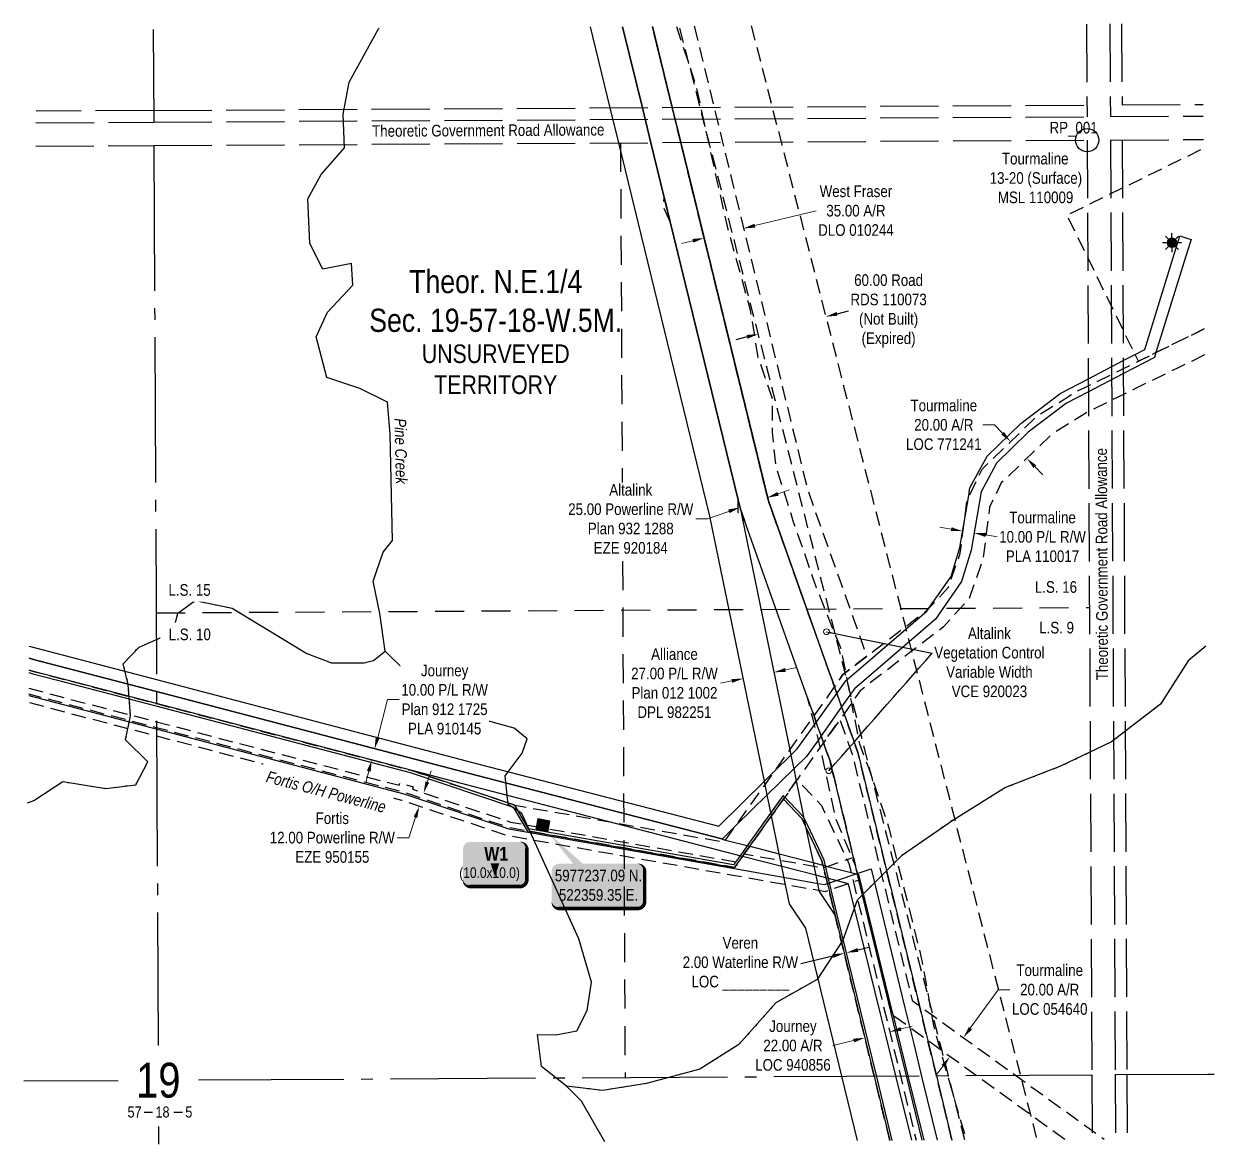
# Model space of a CAD drawing. Extents: x 521641 to 523220, y 5976969 to 5978635.
# Drawn here: x 521909 to 522933, y 5976969 to 5977933 of the extents above; entities that cross this region are included whole.
import ezdxf
from ezdxf.enums import TextEntityAlignment as Align

# ---------------------------------------------------------------- set-up
doc = ezdxf.new("R2010")
doc.units = 0
doc.header["$LTSCALE"] = 5
doc.header["$PDSIZE"] = 0.5
for name, pattern in [('EZE', [3.75, 2.5, -1.25]), ('foc-ACCESSROAD', [3.75, 2.5, -1.25]), ('foc-FLOWLINE', [3.75, 2.5, -1.25]), ('foc-LSD', [8, 5, -3]), ('foc-QUARTERLINE', [33, 25, -3, 2, -3]), ('foc-UNSURVEYED', [12.5, 10, -2.5]), ('foc-WHEELTRACKS', [2, 0.4, -1.6])]:
    doc.linetypes.add(name, pattern=pattern)
doc.layers.get('Defpoints').update_dxf_attribs({"color": 9})
for name, color, linetype in [('10', 1, 'Continuous'), ('35', 37, 'Continuous'), ('9', 3, 'Continuous'), ('AS-POWER', 104, 'foc-POWER'), ('C-SYMBOL', 7, 'Continuous'), ('DETAIL-T', 7, 'Continuous'), ('F-AR', 190, 'foc-ACCESSROAD'), ('F-EZE', 190, 'foc-FLOWLINE'), ('F-RW', 190, 'Continuous'), ('F-VCE', 190, 'foc-FLOWLINE'), ('F-WS', 190, 'foc-ACCESSROAD'), ('F-WS-S', 8, 'Continuous'), ('L-QSEC', 8, 'foc-QUARTERLINE'), ('L-ROAD-T', 7, 'Continuous'), ('L-SECLBL', 7, 'Continuous'), ('L-SECTION-LSD', 7, 'foc-LSD'), ('L-TITLEDB', 4, 'Continuous'), ('L-TITLEDB-T', 4, 'Continuous'), ('L-UNS-T', 3, 'Continuous'), ('L-USEC', 7, 'foc-UNSURVEYED'), ('P-TEMP-BLOCKS', 250, 'Continuous'), ('P-TEMP-BLUE', 152, 'Continuous'), ('P-TEMP-BLUE-T', 152, 'Continuous'), ('P-TEMP-H', 41, 'Continuous'), ('P-TEMP_WORKSPACE', 46, 'Continuous'), ('T-CREEK', 160, 'Continuous'), ('T-WATER-P3', 160, 'foc-WHEELTRACKS'), ('T-WATER-T', 170, 'Continuous')]:
    doc.layers.add(name, color=color, linetype=linetype)
for name, color, linetype, lineweight in [('F-AR-T', 190, 'Continuous', 9), ('F-EZE-T', 190, 'Continuous', 9), ('F-RW-T', 190, 'Continuous', 9), ('F-VCE-T', 190, 'Continuous', 9), ('F-WS-T', 190, 'Continuous', 9)]:
    doc.layers.add(name, color=color, linetype=linetype, lineweight=lineweight)
doc.styles.add('100L', font='ARIALN.TTF', dxfattribs={"height": 11})
doc.styles.add('175L', font='ARIALN.TTF', dxfattribs={"height": 20})
doc.styles.add('80', font='ARIALN.TTF', dxfattribs={"height": 10})
doc.styles.add('80CG', font='ARIALN.TTF', dxfattribs={"height": 10})
doc.styles.add('80L', font='ARIALN.TTF', dxfattribs={"height": 10})
doc.styles.add('BOLD', font='ARIALNB.TTF')
doc.styles.add('foc-LtypeFont', font='ARIALN.TTF', dxfattribs={"height": 7.35})
doc.styles.add('SIMPLEX', font='ARIALN.TTF')
doc.linetypes.add('foc-POWER', pattern='A,6,-1,["P",foc-LtypeFont,S=0.2,R=0,X=-0.625,Y=-0.75],-1.24,4', length=12.24)
doc.linetypes.add('foc-TOPO-flowdirection-NOLINE', pattern='A,0,[">",foc-LtypeFont,S=0.3,R=0,X=0,Y=-0.945],-20,[">",foc-LtypeFont,S=0.3,R=0,X=0,Y=-0.945],0', length=20)
doc.dimstyles.new('Compass 5 000', dxfattribs={"dimscale": 5, "dimtxt": 9, "dimasz": 2, "dimexe": 0.2, "dimexo": 0.0625, "dimgap": 0.5, "dimtad": 0, "dimtih": 1, "dimtoh": 1, "dimzin": 0, "dimdsep": 46, "dimtxsty": '80CG', "dimcen": 0.1, "dimse1": 1, "dimse2": 1, "dimclrd": 256, "dimclrt": 256, "dimaunit": 1, "dimadec": 4, "dimazin": 0, "dimtfac": 0.06, "dimtofl": 0, "dimtmove": 0, "dimatfit": 1, "dimfxl": 0.2, "dimtolj": 1, "dimtzin": 0, "dimlwd": -1, "dimarcsym": 0})

# ---------------------------------------------------------------- blocks, each defined once
blk = doc.blocks.new('L-SECLBL')
at = {"layer": '9', "color": 7}
for p, q in [((-5.1, -27.8), (-12.3, -27.8)), ((20.7, -27.8), (13.5, -27.8))]:
    blk.add_line(p, q, dxfattribs=at)
at = {"layer": '10', "color": 2, "style": 'SIMPLEX'}
blk.add_attdef('SEC', text='', height=30, dxfattribs=at).set_placement((0, 0), align=Align.MIDDLE)
at = {"layer": '10', "color": 5, "style": '80L'}
blk.add_attdef('TWP', text='', height=9.5, dxfattribs=at).set_placement((-14.4, -27.4), align=Align.MIDDLE_RIGHT)
blk.add_attdef('RGE', text='', height=9.5, dxfattribs=at).set_placement((3.6, -27.4), align=Align.MIDDLE_CENTER)
blk.add_attdef('MER', text='', height=9.5, dxfattribs=at).set_placement((23.2, -27.4), align=Align.MIDDLE_LEFT)
blk = doc.blocks.new('*D629')
at = {"layer": 'Defpoints', "color": 0, "transparency": 16777216}
for p in [(522519.9, 5977789.9), (522485.9, 5977781.6), (522528, 5977756.6)]:
    blk.add_point(p, dxfattribs=at)
at = {"layer": 'F-AR-T', "transparency": 16777216}
for p, q in [((522537.7, 5977759), (522590.3, 5977771.8)), ((522484.3, 5977745.9), (522474.6, 5977743.5))]:
    blk.add_line(p, q, dxfattribs=at)
for points in [[(522537.3, 5977760.6), (522538.1, 5977757.3), (522528, 5977756.6)], [(522483.9, 5977747.5), (522484.7, 5977744.3), (522494, 5977748.3)]]:
    blk.add_solid(points, dxfattribs=at)
at = {"layer": 'F-AR-T', "transparency": 16777216, "insert": (522624.6, 5977771.8), "char_height": 10, "attachment_point": 5, "style": '80CG'}
blk.add_mtext('\\A1;West Fraser\\P35.00 A/R\\PDLO 010244', dxfattribs=at)
blk = doc.blocks.new('*D632')
at = {"layer": 'Defpoints', "color": 0, "transparency": 16777216}
for p in [(522613.1, 5977138.9), (522634.5, 5977144.1), (522632.3, 5977060.1)]:
    blk.add_point(p, dxfattribs=at)
at = {"layer": 'F-AR-T', "transparency": 16777216}
for p, q in [((522663.4, 5977067.7), (522673.1, 5977070)), ((522622.6, 5977057.7), (522604.7, 5977053.4))]:
    blk.add_line(p, q, dxfattribs=at)
for points in [[(522663, 5977069.3), (522663.8, 5977066), (522653.7, 5977065.3)], [(522622.2, 5977059.3), (522623, 5977056.1), (522632.3, 5977060.1)]]:
    blk.add_solid(points, dxfattribs=at)
at = {"layer": 'F-AR-T', "transparency": 16777216, "insert": (522570.4, 5977053.4), "char_height": 10, "attachment_point": 5, "style": '80CG'}
blk.add_mtext('\\A1;Journey\\P22.00 A/R\\PLOC 940856', dxfattribs=at)
blk = doc.blocks.new('*D634')
at = {"layer": 'Defpoints', "color": 0, "transparency": 16777216}
for p in [(522717.2, 5977060.2), (522721.4, 5977057.1), (522709.7, 5977040.9)]:
    blk.add_point(p, dxfattribs=at)
at = {"layer": 'F-AR-T', "transparency": 16777216}
for p, q in [((522723, 5977068.3), (522747, 5977101.5)), ((522747, 5977101.5), (522757, 5977101.5)), ((522699.6, 5977035.9), (522693.7, 5977027.8))]:
    blk.add_line(p, q, dxfattribs=at)
for points in [[(522721.7, 5977069.3), (522724.4, 5977067.3), (522717.2, 5977060.2)], [(522698.2, 5977036.8), (522700.9, 5977034.9), (522705.4, 5977044)]]:
    blk.add_solid(points, dxfattribs=at)
at = {"layer": 'F-AR-T', "transparency": 16777216, "insert": (522791.3, 5977101.5), "char_height": 10, "attachment_point": 5, "style": '80CG'}
blk.add_mtext('\\A1;Tourmaline\\P20.00 A/R\\PLOC 054640', dxfattribs=at)
blk = doc.blocks.new('*D635')
at = {"layer": 'Defpoints', "color": 0, "transparency": 16777216}
for p in [(522764.3, 5977579.5), (522757.7, 5977573.1), (522778.2, 5977565.2)]:
    blk.add_point(p, dxfattribs=at)
at = {"layer": 'F-AR-T', "transparency": 16777216}
for p, q in [((522743.8, 5977587.5), (522733.8, 5977587.5)), ((522750.7, 5977580.3), (522743.8, 5977587.5)), ((522778.5, 5977551.6), (522785.5, 5977544.4))]:
    blk.add_line(p, q, dxfattribs=at)
for points in [[(522751.9, 5977581.5), (522749.5, 5977579.2), (522757.7, 5977573.1)], [(522779.7, 5977552.7), (522777.3, 5977550.4), (522771.6, 5977558.8)]]:
    blk.add_solid(points, dxfattribs=at)
at = {"layer": 'F-AR-T', "transparency": 16777216, "insert": (522700.2, 5977587.5), "char_height": 10, "attachment_point": 5, "style": '80CG'}
blk.add_mtext('\\A1;Tourmaline\\P20.00 A/R\\PLOC 771241', dxfattribs=at)
blk = doc.blocks.new('*D638')
at = {"layer": 'Defpoints', "color": 0, "transparency": 16777216}
for p in [(522248.9, 5977259.3), (522278.6, 5977262.1), (522274.8, 5977250.7)]:
    blk.add_point(p, dxfattribs=at)
at = {"layer": 'F-EZE-T', "transparency": 16777216}
for p, q in [((522255.9, 5977280.2), (522259.1, 5977289.7)), ((522245.7, 5977249.9), (522239.9, 5977232.3)), ((522239.9, 5977232.3), (522229.9, 5977232.3))]:
    blk.add_line(p, q, dxfattribs=at)
for points in [[(522254.3, 5977280.7), (522257.5, 5977279.7), (522252.7, 5977270.7)], [(522244.2, 5977250.4), (522247.3, 5977249.3), (522248.9, 5977259.3)]]:
    blk.add_solid(points, dxfattribs=at)
at = {"layer": 'F-EZE-T', "transparency": 16777216, "insert": (522174.2, 5977232.3), "char_height": 10, "attachment_point": 5, "style": '80CG'}
blk.add_mtext('\\A1;Fortis\\P12.00 Powerline R/W\\PEZE 950155', dxfattribs=at)
blk = doc.blocks.new('*D640')
at = {"layer": 'Defpoints', "color": 0, "transparency": 16777216}
for p in [(522524.8, 5977516.5), (522557.5, 5977499.1), (522533.9, 5977490.7)]:
    blk.add_point(p, dxfattribs=at)
at = {"layer": 'F-EZE-T', "transparency": 16777216}
for p, q in [((522557.7, 5977528.2), (522567.1, 5977531.5)), ((522497, 5977506.6), (522487, 5977506.6)), ((522515.3, 5977513.1), (522497, 5977506.6))]:
    blk.add_line(p, q, dxfattribs=at)
for points in [[(522557.2, 5977529.8), (522558.3, 5977526.6), (522548.3, 5977524.9)], [(522514.8, 5977514.7), (522515.9, 5977511.6), (522524.8, 5977516.5)]]:
    blk.add_solid(points, dxfattribs=at)
at = {"layer": 'F-EZE-T', "transparency": 16777216, "insert": (522430.9, 5977506.6), "char_height": 10, "attachment_point": 5, "style": '80CG', "bg_fill": 3, "box_fill_scale": 1.1, "bg_fill_color": 256, "bg_fill_true_color": 13158600, "bg_fill_transparency": 0}
blk.add_mtext('\\A1;Altalink\\P25.00 Powerline R/W\\PPlan 932 1288\\PEZE 920184', dxfattribs=at)
blk = doc.blocks.new('*D642')
at = {"layer": 'Defpoints', "color": 0, "transparency": 16777216}
for p in [(522527.7, 5977369.2), (522557, 5977360.6), (522530.6, 5977355.2)]:
    blk.add_point(p, dxfattribs=at)
at = {"layer": 'F-RW-T', "transparency": 16777216}
for p, q in [((522563.9, 5977376.6), (522573.7, 5977378.6)), ((522517.9, 5977367.2), (522508.1, 5977365.2))]:
    blk.add_line(p, q, dxfattribs=at)
for points in [[(522563.6, 5977378.3), (522564.2, 5977375), (522554.1, 5977374.6)], [(522517.5, 5977368.8), (522518.2, 5977365.6), (522527.7, 5977369.2)]]:
    blk.add_solid(points, dxfattribs=at)
at = {"layer": 'F-RW-T', "transparency": 16777216, "insert": (522468.5, 5977365.2), "char_height": 10, "attachment_point": 5, "style": '80CG'}
blk.add_mtext('\\A1;Alliance\\P27.00 P/L R/W\\PPlan 012 1002\\PDPL 982251', dxfattribs=at)
blk = doc.blocks.new('*D647')
at = {"layer": 'Defpoints', "color": 0, "transparency": 16777216}
for p in [(522718.7, 5977509.6), (522728.6, 5977508), (522726.3, 5977494.4)]:
    blk.add_point(p, dxfattribs=at)
at = {"layer": 'F-RW-T', "transparency": 16777216}
for p, q in [((522706.6, 5977497.7), (522696.7, 5977499.4)), ((522736.2, 5977492.8), (522746, 5977491.1))]:
    blk.add_line(p, q, dxfattribs=at)
for points in [[(522706.9, 5977499.4), (522706.3, 5977496.1), (522716.4, 5977496.1)], [(522736.5, 5977494.4), (522735.9, 5977491.1), (522726.3, 5977494.4)]]:
    blk.add_solid(points, dxfattribs=at)
at = {"layer": 'F-RW-T', "transparency": 16777216, "insert": (522785.1, 5977491.1), "char_height": 10, "attachment_point": 5, "style": '80CG'}
blk.add_mtext('\\A1;Tourmaline\\P10.00 P/L R/W\\PPLA 110017', dxfattribs=at)
blk = doc.blocks.new('*D650')
at = {"layer": 'Defpoints', "color": 0, "transparency": 16777216}
for p in [(522598.4, 5977682), (522598.7, 5977680.6), (522540.3, 5977667.1)]:
    blk.add_point(p, dxfattribs=at)
at = {"layer": 'L-TITLEDB-T', "transparency": 16777216}
for p, q in [((522608.4, 5977683.1), (522618.1, 5977685.6)), ((522530.9, 5977663.2), (522521.2, 5977660.8))]:
    blk.add_line(p, q, dxfattribs=at)
for points in [[(522608, 5977684.7), (522608.8, 5977681.5), (522598.7, 5977680.6)], [(522530.5, 5977664.9), (522531.3, 5977661.6), (522540.6, 5977665.7)]]:
    blk.add_solid(points, dxfattribs=at)
at = {"layer": 'L-TITLEDB-T', "transparency": 16777216, "insert": (522652.7, 5977685.6), "char_height": 10, "attachment_point": 5, "style": '80CG'}
blk.add_mtext('\\A1;60.00 Road\\PRDS 110073\\P(Not Built)\\P(Expired)', dxfattribs=at)
blk = doc.blocks.new('GAS')
h = blk.add_hatch(color=255)
h.dxf.hatch_style = 1
edge = h.paths.add_edge_path()
edge.add_arc((0, 0), 0.9, 0, 360)
for p, q in [((-0.81, 0), (-1.62, 0)), ((-0.57, 0.57), (-1.14, 1.14)), ((0, 0.81), (0, 1.62)), ((0.57, 0.57), (1.14, 1.14)), ((1.62, 0), (0.81, 0)), ((-0.57, -0.57), (-1.14, -1.14)), ((0, -0.81), (0, -1.62)), ((1.14, -1.14), (0.57, -0.57))]:
    blk.add_line(p, q)
blk.add_circle((0, 0), 0.8)
blk = doc.blocks.new('*D651')
at = {"layer": 'Defpoints', "color": 0, "transparency": 16777216}
for p in [(522209.5, 5977309.1), (522210.6, 5977308.8), (522207, 5977299.4)]:
    blk.add_point(p, dxfattribs=at)
at = {"layer": 'F-RW-T', "transparency": 16777216}
for p, q in [((522213.2, 5977318.5), (522221.7, 5977351.1)), ((522221.7, 5977351.1), (522231.7, 5977351.1)), ((522205.6, 5977289.4), (522203, 5977279.8))]:
    blk.add_line(p, q, dxfattribs=at)
for points in [[(522211.5, 5977318.9), (522214.8, 5977318), (522210.6, 5977308.8)], [(522203.9, 5977289.9), (522207.2, 5977289), (522208.1, 5977299.1)]]:
    blk.add_solid(points, dxfattribs=at)
at = {"layer": 'F-RW-T', "transparency": 16777216, "insert": (522270.8, 5977351.1), "char_height": 10, "attachment_point": 5, "style": '80CG', "bg_fill": 3, "box_fill_scale": 1.1, "bg_fill_color": 256, "bg_fill_true_color": 13158600, "bg_fill_transparency": 0}
blk.add_mtext('\\A1;Journey\\P10.00 P/L R/W\\PPlan 912 1725\\PPLA 910145', dxfattribs=at)
blk = doc.blocks.new('*U656')
at = {"true_color": 0xff8aff}
h = blk.add_hatch(color=211, dxfattribs=at)
edge = h.paths.add_edge_path()
edge.add_line((-21.5, -20), (21.5, -20))
edge.add_arc((21.5, -14), 6, 270, 360)
edge.add_line((27.5, -14), (27.5, 12.5))
edge.add_arc((21.5, 12.5), 6, 0, 90)
edge.add_line((21.5, 18.5), (-21.5, 18.5))
edge.add_arc((-21.5, 12.5), 6, 90, 180)
edge.add_line((-27.5, 12.5), (-27.5, -14))
edge.add_arc((-21.5, -14), 6, 180, 270)
at = {"color": 250, "flags": 128}
blk.add_lwpolyline([(-21.5, -20, 3, 3, 0), (21.5, -20, 3, 3, 0.414214), (27.5, -14, 3, 3, 0), (27.5, 12.5, 3, 0, 0.414214), (21.5, 18.5, 0, 0, 0), (-21.5, 18.5, 0, 0, 0.414214), (-27.5, 12.5, 0, 0, 0), (-27.5, -14, 0, 3, 0.414214)], format="xyseb", close=True, dxfattribs=at)
at = {"flags": 128}
blk.add_lwpolyline([(0, -11.5, 0, 7.5, 0), (0, 0, 0, 0, 0)], format="xyseb", dxfattribs=at)
at = {"color": 250}
for tag, p, height, style in [('TEMP_AREA_W1_001', (-9.2, 2.2), 12, 'BOLD'), ('ENTER_TEXT_001', (-30.7, -12.5), 9, '80')]:
    blk.add_attdef(tag, p, '', height=height, dxfattribs=dict(at, style=style))
blk = doc.blocks.new('*U666')
h = blk.add_hatch(color=254)
edge = h.paths.add_edge_path()
edge.add_line((-34, -20), (34, -20))
edge.add_arc((34, -14), 6, 270, 360)
edge.add_line((40, -14), (40, 12.5))
edge.add_arc((34, 12.5), 6, 0, 90)
edge.add_line((34, 18.5), (-34, 18.5))
edge.add_arc((-34, 12.5), 6, 90, 180)
edge.add_line((-40, 12.5), (-40, -14))
edge.add_arc((-34, -14), 6, 180, 270)
at = {"color": 1, "flags": 128}
blk.add_lwpolyline([(-43.6, 45.8, 0, 10, 0), (0, 0, 5, 5, 0)], format="xyseb", dxfattribs=at)
blk.add_lwpolyline([(-34, -20, 3, 3, 0), (34, -20, 3, 3, 0.414214), (40, -14, 3, 3, 0), (40, 12.5, 3, 0, 0.414214), (34, 18.5, 0, 0, 0), (-34, 18.5, 0, 0, 0.414214), (-40, 12.5, 0, 0, 0), (-40, -14, 0, 3, 0.414214)], format="xyseb", close=True, dxfattribs=at)
at = {"color": 1, "style": '80'}
blk.add_attdef('ENTER_TEXT_001', (-36, -5), '', height=10, dxfattribs=at)
blk = doc.blocks.new('*D665')
at = {"layer": 'Defpoints', "color": 0, "transparency": 16777216}
for p in [(522614.6, 5977132.8), (522616.9, 5977123), (522618.9, 5977123.5)]:
    blk.add_point(p, dxfattribs=at)
at = {"layer": 'P-TEMP-BLUE-T', "transparency": 16777216}
for p, q in [((522626.2, 5977135.7), (522635.9, 5977138)), ((522604.8, 5977130.4), (522577.1, 5977123.7))]:
    blk.add_line(p, q, dxfattribs=at)
for points in [[(522625.8, 5977137.3), (522626.6, 5977134), (522616.5, 5977133.3)], [(522604.4, 5977132.1), (522605.2, 5977128.8), (522614.6, 5977132.8)]]:
    blk.add_solid(points, dxfattribs=at)
at = {"layer": 'P-TEMP-BLUE-T', "transparency": 16777216, "insert": (522525.2, 5977123.7), "char_height": 10, "attachment_point": 5, "style": '80CG'}
blk.add_mtext('\\A1;Veren\\P2.00 Waterline R/W\\PLOC _________', dxfattribs=at)

msp = doc.modelspace()

# ---------------------------------------------------------------- hatches: boundary and pattern name
at = {"layer": 'P-TEMP-H'}
h = msp.add_hatch(color=256, dxfattribs=at)
h.dxf.hatch_style = 1
h.paths.add_polyline_path([(522359.347, 5977237.09), (522349.505, 5977238.825), (522351.24, 5977248.667), (522361.082, 5977246.932)])

# ---------------------------------------------------------------- linework, layer by layer
at = {"layer": '35', "color": 3}
msp.add_circle((522823.506, 5977832.544), 10, dxfattribs=at)
at = {"layer": 'AS-POWER', "flags": 128}
msp.add_lwpolyline([(521913.012, 5977354.656), (522024.618, 5977325.409), (522235.799, 5977270.067), (522325.905, 5977239.875), (522520.09, 5977205.641), (522565.188, 5977197.691), (522593.761, 5977192.654), (522597.588, 5977191.979), (522637.678, 5977205.624), (522666.743, 5977085.872), (522667.033, 5977084.675), (522671.758, 5977065.21), (522674.297, 5977054.754), (522681.633, 5977024.537), (522694.381, 5976972.039)], dxfattribs=at)
at = {"layer": 'F-AR', "flags": 128}
for points in [[(522485.503, 5977930.541), (522502.538, 5977860.833), (522509.898, 5977830.718), (522582.877, 5977532.108), (522633.949, 5977388.417), (522615.664, 5977374.399), (522615.314, 5977374.156), (522613.457, 5977372.734), (522606.144, 5977362.111), (522604.661, 5977366.283), (522600.523, 5977377.925), (522549.293, 5977522.063), (522473.91, 5977830.51), (522466.55, 5977860.625), (522449.51, 5977930.334)], [(522804.209, 5976972.615), (522774.683, 5976993.945), (522727.981, 5977027.685), (522698.662, 5977048.869), (522696.986, 5977050.08), (522686.437, 5977057.702), (522656.509, 5977079.323), (522655.247, 5977080.234), (522654.606, 5977082.87), (522627.192, 5977195.746), (522625.936, 5977200.915), (522624.125, 5977208.379), (522622.452, 5977215.266), (522602.293, 5977298.342), (522596.715, 5977314), (522610.827, 5977333.81), (522621.472, 5977304.124), (522672.92, 5977092.141), (522679.173, 5977087.622), (522689.662, 5977080.044), (522690.903, 5977079.147), (522761.858, 5977027.883), (522766.925, 5977024.223), (522827.7, 5976980.318), (522838.115, 5976972.793)], [(522653.734, 5976971.826), (522640.293, 5977027.172), (522606.638, 5977165.299), (522601.478, 5977186.969), (522598.89, 5977197.625), (522596.604, 5977206.446), (522596.217, 5977208.628), (522595.3, 5977212.403), (522581.31, 5977242.045), (522578.243, 5977248.542), (522577.747, 5977249.068), (522562.198, 5977265.542), (522573.293, 5977281.117), (522574.02, 5977282.138), (522594.962, 5977259.95), (522616.942, 5977213.384), (522618.482, 5977210.119), (522620.367, 5977202.36), (522622.375, 5977194.092), (522662.888, 5977027.304), (522676.335, 5976971.945)]]:
    msp.add_lwpolyline(points, dxfattribs=at)
at = {"layer": 'F-EZE', "flags": 128}
msp.add_lwpolyline([(521913.09, 5977360.845), (522023.039, 5977332.032), (522231.708, 5977277.347), (522232.317, 5977279.39), (522243.819, 5977275.96), (522243.211, 5977273.918), (522327.388, 5977245.712), (522523.451, 5977211.148), (522527.06, 5977216.215), (522528.593, 5977218.367), (522559.781, 5977212.868), (522588.335, 5977207.835), (522596.472, 5977206.401), (522600.068, 5977207.627), (522621.412, 5977214.908), (522622.451, 5977215.265), (522624.123, 5977208.378), (522625.934, 5977200.914), (522627.189, 5977195.744), (522618.226, 5977192.669), (522598.063, 5977185.807), (522592.72, 5977186.748), (522564.147, 5977191.785), (522519.049, 5977199.735), (522324.424, 5977234.047), (522234.084, 5977264.317), (522023.098, 5977319.609), (521912.933, 5977348.478)], dxfattribs=at)
at = {"layer": 'F-RW', "flags": 128}
for points in [[(522625.874, 5976971.68), (522612.415, 5977027.009), (522581.525, 5977154.29), (522567.519, 5977175.51), (522564.147, 5977191.785), (522560.901, 5977207.449), (522559.782, 5977212.868), (522558.651, 5977218.342), (522551.921, 5977251.116), (522548.243, 5977269.033), (522546.426, 5977277.88), (522545.818, 5977280.843), (522498.95, 5977509.101), (522420.6, 5977830.202), (522413.235, 5977860.318), (522396.186, 5977930.027)], [(522423.83, 5977930.186), (522440.866, 5977860.477), (522448.227, 5977830.362), (522459.747, 5977783.222), (522464.845, 5977762.364), (522523.333, 5977523.044), (522525.324, 5977514.896), (522526.818, 5977507.615), (522567.799, 5977307.885), (522568.725, 5977303.375), (522571.16, 5977291.504), (522573.292, 5977281.116), (522581.309, 5977242.045), (522587.713, 5977210.837), (522588.335, 5977207.835), (522589.977, 5977199.916), (522592.72, 5977186.748), (522592.874, 5977186.011), (522606.602, 5977165.232), (522640.209, 5977027.171), (522653.661, 5976971.826)], [(522681.543, 5976971.972), (522668.1, 5977027.334), (522659.327, 5977063.437), (522655.247, 5977080.234), (522654.606, 5977082.87), (522627.192, 5977195.746), (522625.936, 5977200.915), (522624.125, 5977208.379), (522622.452, 5977215.266), (522602.293, 5977298.342), (522596.715, 5977314), (522594.628, 5977319.88), (522590.485, 5977331.554), (522588.548, 5977337.013), (522587.129, 5977341.006), (522583.013, 5977352.57), (522528.772, 5977505.195), (522525.324, 5977514.896), (522523.333, 5977523.044), (522464.846, 5977762.364), (522459.748, 5977783.222), (522448.227, 5977830.361), (522440.866, 5977860.477), (522423.831, 5977930.186)], [(522449.511, 5977930.334), (522466.552, 5977860.625), (522473.912, 5977830.509), (522549.293, 5977522.063), (522600.523, 5977377.925), (522604.661, 5977366.283), (522606.144, 5977362.111), (522608.199, 5977356.331), (522612.31, 5977344.764), (522614.413, 5977338.845), (522626.267, 5977305.494), (522626.547, 5977304.457), (522678.883, 5977088.818), (522679.173, 5977087.622), (522683.898, 5977068.157), (522686.437, 5977057.702), (522693.773, 5977027.485), (522707.22, 5976972.107)], [(521913.548, 5977396.969), (522022.867, 5977368.321), (522301.342, 5977295.344), (522506.645, 5977242.312), (522545.819, 5977280.844), (522554.9, 5977289.777), (522568.725, 5977303.375), (522574.167, 5977308.729), (522588.975, 5977329.44), (522590.485, 5977331.554), (522593.286, 5977335.47), (522608.199, 5977356.331), (522615.978, 5977367.213), (522616.904, 5977368.011), (522667.64, 5977411.687), (522685.57, 5977427.122), (522687.436, 5977429.816), (522706.378, 5977457.157), (522714.066, 5977481.979), (522717.686, 5977503.505), (522721.3, 5977524.999), (522722.692, 5977533.278), (522737.438, 5977560.657), (522766.318, 5977588.848), (522800.331, 5977614.563), (522824.517, 5977627.173), (522854.598, 5977642.856), (522864.825, 5977648.187), (522873.023, 5977652.461), (522903.258, 5977750.128), (522909.332, 5977748.249), (522912.824, 5977747.168), (522909.782, 5977737.342), (522882.641, 5977649.682), (522881.354, 5977645.513), (522854.653, 5977631.592), (522824.572, 5977615.91), (522805.702, 5977606.072), (522772.86, 5977581.242), (522745.527, 5977554.562), (522732.292, 5977529.987), (522723.829, 5977479.657), (522715.486, 5977452.722), (522693.072, 5977420.368), (522670.414, 5977400.862), (522623.433, 5977360.418), (522620.053, 5977355.661), (522619.46, 5977354.827), (522612.31, 5977344.764), (522594.628, 5977319.88), (522592.292, 5977316.593), (522582.055, 5977302.187), (522571.161, 5977291.505), (522548.243, 5977269.033), (522521.32, 5977242.635), (522509.524, 5977231.071), (522509.149, 5977231.167), (522298.82, 5977285.664), (522022.916, 5977357.968), (521937.058, 5977380.464), (521917.174, 5977385.675), (521913.417, 5977386.659)], [(521913.417, 5977386.659), (521917.174, 5977385.675), (521937.058, 5977380.464), (522022.916, 5977357.968), (522298.82, 5977285.664), (522509.149, 5977231.167), (522509.524, 5977231.071), (522512.527, 5977230.293), (522533.262, 5977224.921), (522558.651, 5977218.342), (522587.713, 5977210.837), (522600.068, 5977207.627), (522625.936, 5977200.915), (522626.669, 5977200.736), (522655.579, 5977083.109), (522656.509, 5977079.323), (522660.352, 5977063.688), (522669.285, 5977027.341), (522682.893, 5976971.979)], [(522672.615, 5976971.925), (522659.009, 5977027.281), (522650.632, 5977061.301), (522645.851, 5977080.715), (522618.228, 5977192.655), (522589.977, 5977199.916), (522560.901, 5977207.449), (522527.06, 5977216.214), (522411.155, 5977246.24), (522296.299, 5977275.994), (522241.824, 5977290.269), (522022.965, 5977347.624), (521937.099, 5977370.12), (521917.217, 5977375.33), (521913.287, 5977376.36)]]:
    msp.add_lwpolyline(points, dxfattribs=at)
at = {"layer": 'F-VCE', "flags": 128}
for points in [[(522707.22, 5976972.107), (522693.773, 5977027.485), (522686.437, 5977057.702), (522683.898, 5977068.157), (522679.173, 5977087.622), (522678.883, 5977088.818), (522626.547, 5977304.457), (522626.267, 5977305.494), (522614.413, 5977338.845), (522612.31, 5977344.764), (522608.199, 5977356.331), (522606.144, 5977362.111), (522604.661, 5977366.283), (522600.523, 5977377.925), (522549.293, 5977522.063), (522473.912, 5977830.509), (522466.552, 5977860.625), (522449.511, 5977930.334)], [(522470.176, 5977930.453), (522481.876, 5977894.925), (522487.044, 5977879.231), (522491.095, 5977860.767), (522493.885, 5977848.063), (522497.708, 5977830.647), (522505.524, 5977795.049), (522514.356, 5977756.006), (522533.356, 5977687.62), (522540.339, 5977645.627), (522552.62, 5977609.902), (522552.463, 5977581.234), (522555.534, 5977552.335), (522570.743, 5977504.132), (522590.372, 5977447.68), (522607.241, 5977405.663), (522611.851, 5977394.179), (522615.67, 5977374.378), (522616.904, 5977368.011), (522619.46, 5977354.827), (522620.766, 5977348.072), (522627.536, 5977313.062), (522635.676, 5977291.79), (522638.761, 5977282.646), (522652.897, 5977240.746), (522681.045, 5977127.851), (522687.263, 5977093.354), (522687.878, 5977089.945), (522689.662, 5977080.044), (522691.355, 5977070.653), (522694.04, 5977060.845), (522696.986, 5977050.08), (522701.59, 5977033.26), (522703.268, 5977027.54), (522710.024, 5977004.525), (522719.522, 5976972.171)]]:
    msp.add_lwpolyline(points, dxfattribs=at)
for points in [[(522464.846, 5977762.364), (522458.727, 5977775.692), (522459.748, 5977783.222), (522464.846, 5977762.364)], [(522525.324, 5977514.896), (522528.772, 5977505.195), (522526.818, 5977507.616), (522523.174, 5977512.129), (522523.333, 5977523.044), (522525.324, 5977514.896)], [(522622.452, 5977215.266), (522624.125, 5977208.379), (522621.412, 5977214.908), (522607.25, 5977249.12), (522593.961, 5977310.132), (522592.292, 5977316.593), (522588.975, 5977329.44), (522587.425, 5977335.438), (522586.292, 5977339.827), (522583.013, 5977352.57), (522587.129, 5977341.006), (522588.548, 5977337.013), (522590.485, 5977331.554), (522594.628, 5977319.88), (522596.715, 5977314), (522602.293, 5977298.342), (522622.452, 5977215.266)]]:
    msp.add_lwpolyline(points, close=True, dxfattribs=at)
at = {"layer": 'F-WS', "flags": 128}
msp.add_lwpolyline([(522924.248, 5977670.05), (522893.541, 5977655.076), (522882.641, 5977649.682), (522867.683, 5977642.282), (522864.825, 5977648.187), (522862.184, 5977653.37), (522854.469, 5977669.146), (522824.004, 5977731.435), (522806.11, 5977768.021), (522823.781, 5977776.665), (522853.867, 5977791.381), (522923.484, 5977825.435)], dxfattribs=at)
at = {"layer": 'L-QSEC'}
for p, q in [((522020.212, 5977927.861), (522020.59, 5977848.02)), ((522020.686, 5977827.912), (522024.36, 5977053.601)), ((521908.805, 5977022.935), (521989.853, 5977023.405)), ((522059.093, 5977023.819), (522827.464, 5977028.268)), ((522024.692, 5976983.643), (522024.763, 5976968.528))]:
    msp.add_line(p, q, dxfattribs=at)
at = {"layer": 'L-QSEC', "flags": 128}
msp.add_lwpolyline([(522847.572, 5977028.385), (522927.403, 5977028.848), (522932.772, 5977028.879)], dxfattribs=at)
at = {"layer": 'L-SECTION-LSD', "flags": 128}
for points in [[(522422.096, 5977830.228), (522425.983, 5977025.944)], [(522022.594, 5977425.765), (522825.485, 5977430.406)]]:
    msp.add_lwpolyline(points, dxfattribs=at)
at = {"layer": 'L-TITLEDB', "linetype": 'EZE', "flags": 128}
for points in [[(522718.315, 5976972.165), (522710.024, 5977004.525), (522704.125, 5977027.545), (522698.662, 5977048.869), (522690.903, 5977079.147), (522687.263, 5977093.354), (522638.761, 5977282.646), (522621.664, 5977349.376), (522620.053, 5977355.661), (522616.904, 5977368.011), (522615.314, 5977374.156), (522607.241, 5977405.663), (522498.344, 5977830.65), (522493.885, 5977848.063), (522490.629, 5977860.764), (522481.876, 5977894.925), (522472.768, 5977930.468)], [(522534.612, 5977930.824), (522552.474, 5977861.123), (522560.189, 5977831.01), (522667.101, 5977413.791), (522667.64, 5977411.687), (522670.414, 5977400.862), (522672.498, 5977392.729), (522765.981, 5977027.907), (522766.925, 5977024.223), (522774.683, 5976993.945), (522780.181, 5976972.489)]]:
    msp.add_lwpolyline(points, dxfattribs=at)
at = {"layer": 'L-USEC'}
for p, q in [((522823.014, 5977932.485), (522823.407, 5977852.652)), ((522843.122, 5977932.601), (522843.515, 5977852.768)), ((522853.176, 5977932.659), (522853.52, 5977862.88)), ((522020.513, 5977858.073), (522823.332, 5977862.706)), ((522823.332, 5977862.706), (522823.358, 5977862.706)), ((522853.52, 5977862.88), (522923.297, 5977863.283)), ((522020.543, 5977858.069), (521919.388, 5977857.488)), ((522020.571, 5977848.019), (522823.39, 5977852.652)), ((522823.39, 5977852.652), (522823.407, 5977852.652)), ((522843.515, 5977852.768), (522923.347, 5977853.229)), ((521919.261, 5977847.433), (522020.571, 5977848.016)), ((522020.686, 5977827.912), (522823.506, 5977832.544)), ((522823.506, 5977832.544), (522827.464, 5977028.268)), ((522843.614, 5977832.66), (522923.446, 5977833.121)), ((522843.614, 5977832.66), (522843.614, 5977832.643)), ((522843.614, 5977832.643), (522847.572, 5977028.367)), ((522853.668, 5977832.718), (522853.668, 5977832.692)), ((522853.668, 5977832.692), (522857.626, 5977028.417)), ((521919.006, 5977827.327), (522020.686, 5977827.912)), ((522827.464, 5977028.268), (522827.737, 5976972.739)), ((522847.572, 5977028.367), (522847.845, 5976972.844)), ((522857.626, 5977028.417), (522857.899, 5976972.897))]:
    msp.add_line(p, q, dxfattribs=at)
at = {"layer": 'P-TEMP_WORKSPACE', "flags": 128}
msp.add_lwpolyline([(522359.347, 5977237.09), (522349.505, 5977238.825), (522351.24, 5977248.667), (522361.082, 5977246.932)], close=True, dxfattribs=at)
at = {"layer": 'T-CREEK', "flags": 128}
msp.add_lwpolyline([(522408.626, 5976970.541), (522388.398, 5977005.691), (522375.515, 5977018.462), (522354.057, 5977035.479), (522350.673, 5977062.873), (522366.581, 5977062.734), (522384.522, 5977066.085), (522393.486, 5977083.513), (522397.062, 5977107.89), (522386.285, 5977145.189), (522337.296, 5977253.093), (522325.367, 5977260.738), (522322.784, 5977285.595), (522337.56, 5977305.087), (522341.82, 5977317.474), (522330.692, 5977326.412), (522276.381, 5977341.556), (522251.852, 5977352.937), (522238.23, 5977374.426), (522219.72, 5977392.671), (522215.184, 5977425.292), (522209.244, 5977452.935), (522218.062, 5977477.863), (522225.816, 5977488.067), (522223.89, 5977579.407), (522221.703, 5977606.971), (522197.915, 5977618.813), (522169.522, 5977628.311), (522160.286, 5977663.393), (522169.93, 5977684.436), (522191.836, 5977707.67), (522190.572, 5977726.401), (522166.058, 5977721.571), (522154.826, 5977743.558), (522153.18, 5977781.941), (522164.622, 5977803.018), (522184.582, 5977826.064), (522183.572, 5977854.853), (522188.734, 5977882.561), (522213.952, 5977928.366), (522214.46, 5977928.98)], dxfattribs=at)
at = {"layer": 'T-CREEK', "linetype": 'foc-TOPO-flowdirection-NOLINE', "flags": 128}
msp.add_lwpolyline([(522408.626, 5976970.541), (522388.398, 5977005.691), (522375.515, 5977018.462), (522354.057, 5977035.479), (522350.673, 5977062.873), (522366.581, 5977062.734), (522384.522, 5977066.085), (522393.486, 5977083.513), (522397.062, 5977107.89), (522386.285, 5977145.189), (522337.296, 5977253.093), (522325.367, 5977260.738), (522322.784, 5977285.595), (522337.56, 5977305.087), (522341.82, 5977317.474), (522330.692, 5977326.412), (522276.381, 5977341.556), (522251.852, 5977352.937), (522238.23, 5977374.426), (522219.72, 5977392.671), (522215.184, 5977425.292), (522209.244, 5977452.935), (522218.062, 5977477.863), (522225.816, 5977488.067), (522223.89, 5977579.407), (522221.703, 5977606.971), (522197.915, 5977618.813), (522169.522, 5977628.311), (522160.286, 5977663.393), (522169.93, 5977684.436), (522191.836, 5977707.67), (522190.572, 5977726.401), (522166.058, 5977721.571), (522154.826, 5977743.558), (522153.18, 5977781.941), (522164.622, 5977803.018), (522184.582, 5977826.064), (522183.572, 5977854.853), (522188.734, 5977882.561), (522213.952, 5977928.366), (522214.46, 5977928.98)], dxfattribs=at)
at = {"layer": 'T-WATER-P3', "flags": 128}
for points in [[(521911.839, 5977262.229), (521917.322, 5977264.347), (521942.363, 5977280.59), (521979.239, 5977274.705), (522005.134, 5977277.909), (522015.553, 5977297.62), (521996.283, 5977316.449), (522000.682, 5977337.091), (521998.655, 5977364.207), (521994.409, 5977381.981), (522007.932, 5977396.348), (522037.394, 5977409.076), (522041.276, 5977425.508), (522056.222, 5977436.298), (522088.009, 5977429.717), (522152.386, 5977390.76), (522173.397, 5977382.766), (522201.159, 5977382.707), (522209.72, 5977384.876), (522219.72, 5977392.671)], [(522925.591, 5977397.212), (522910.387, 5977384.51), (522886.507, 5977347.137), (522844.376, 5977314.657), (522800.671, 5977293.701), (522753.314, 5977275.373), (522708.685, 5977247.795), (522663.679, 5977216.611), (522625.705, 5977178.659), (522613.324, 5977144.059), (522591.177, 5977110.166), (522555.702, 5977090.271), (522523.992, 5977054.393), (522490.196, 5977033.031), (522444.371, 5977020.734), (522406.526, 5977014.746), (522375.515, 5977018.462)]]:
    msp.add_lwpolyline(points, dxfattribs=at)
at = {"layer": 'T-WATER-P3', "linetype": 'foc-TOPO-flowdirection-NOLINE', "flags": 128}
for points in [[(521911.839, 5977262.229), (521917.322, 5977264.347), (521942.363, 5977280.59), (521979.239, 5977274.705), (522005.134, 5977277.909), (522015.553, 5977297.62), (521996.283, 5977316.449), (522000.682, 5977337.091), (521998.655, 5977364.207), (521994.409, 5977381.981), (522007.932, 5977396.348), (522037.394, 5977409.076), (522041.276, 5977425.508), (522056.222, 5977436.298), (522088.009, 5977429.717), (522152.386, 5977390.76), (522173.397, 5977382.766), (522201.159, 5977382.707), (522209.72, 5977384.876), (522219.72, 5977392.671)], [(522925.591, 5977397.212), (522910.387, 5977384.51), (522886.507, 5977347.137), (522844.376, 5977314.657), (522800.671, 5977293.701), (522753.314, 5977275.373), (522708.685, 5977247.795), (522663.679, 5977216.611), (522625.705, 5977178.659), (522613.324, 5977144.059), (522591.177, 5977110.166), (522555.702, 5977090.271), (522523.992, 5977054.393), (522490.196, 5977033.031), (522444.371, 5977020.734), (522406.526, 5977014.746), (522375.515, 5977018.462)]]:
    msp.add_lwpolyline(points, dxfattribs=at)

# ---------------------------------------------------------------- block references
at = {"layer": 'DETAIL-T', "color": 3}
ref = msp.add_blockref('*U666', (522402.905, 5977191.305), dxfattribs=dict(at, xscale=0.9994040000000001, yscale=0.9994040000000001, zscale=0.9994040000000001))
ref.add_attrib('ENTER_TEXT_001', '5977237.09 N.', (522365.608, 5977194.721), dxfattribs={"layer": '0', "color": 1, "height": 9.99404, "style": '80'})
ref.add_attrib('ENTER_TEXT_002', '522359.35 E.', (522369.106, 5977178.024), dxfattribs={"layer": '0', "color": 1, "height": 9.99404, "style": '80'})
at = {"layer": 'F-WS-S', "xscale": 4.997075000000034, "yscale": 4.997075000000034, "zscale": 4.997075000000034}
msp.add_blockref('GAS', (522896.476, 5977744.255), dxfattribs=at)
at = {"layer": 'L-SECLBL', "xscale": 0.9994220000000051, "yscale": 0.9994220000000051, "zscale": 0.9994220000000051}
msp.add_blockref('L-SECLBL', (522024.502, 5977023.619), dxfattribs=at).add_auto_attribs({'SEC': '19', 'TWP': '57', 'RGE': '18', 'MER': '5'})
at = {"layer": 'P-TEMP-BLOCKS', "color": 3, "xscale": 0.9994040000000001, "yscale": 0.9994040000000001, "zscale": 0.9994040000000001}
msp.add_blockref('*U656', (522314.076, 5977210.209), dxfattribs=at).add_auto_attribs({'TEMP_AREA_W1_001': 'W1', 'ENTER_TEXT_001': '(10.0x10.0)'})

# ---------------------------------------------------------------- texts
at = {"layer": '35', "color": 3, "style": '80'}
msp.add_attdef('RP_001', (522791.145, 5977838.298), 'RP', height=10, dxfattribs=at)
at = {"layer": 'C-SYMBOL', "color": 3, "insert": (522314.775, 5977720.855), "char_height": 19.9883, "width": 215.8581, "attachment_point": 2, "style": '175L'}
msp.add_mtext('Theor. N.E.1/4\\PSec. 19-57-18-W.5M.', dxfattribs=at)
at = {"layer": 'F-VCE-T', "insert": (522739.428, 5977383.133), "char_height": 9.99422, "width": 94.10424, "attachment_point": 5, "style": '80CG'}
msp.add_mtext('\\A1;Altalink\\PVegetation Control\\PVariable Width\\PVCE 920023', dxfattribs=at)
at = {"layer": 'F-WS-T', "insert": (522738.949, 5977821.634), "char_height": 9.99415, "attachment_point": 1, "style": '80L'}
msp.add_mtext_dynamic_manual_height_columns('\\pi11.25684;Tourmaline\\P\\pi0.68663;13-20 (Surface)\\P\\pi7.71867;MSL 110009', width=78.99495, gutter_width=50, heights=[0], dxfattribs=at)
at = {"layer": 'L-ROAD-T', "style": '80L'}
for rotation, p in [(0.330605, (522308.315, 5977840.956)), (90.281941, (522835.981, 5977467.683))]:
    msp.add_text('Theoretic Government Road Allowance', height=9.99415, rotation=rotation, dxfattribs=at).set_placement(p, align=Align.MIDDLE_CENTER)
at = {"layer": 'L-UNS-T', "color": 3, "insert": (522314.775, 5977635.298), "char_height": 15.99075, "attachment_point": 5, "style": '80L'}
msp.add_mtext_dynamic_manual_height_columns('UNSURVEYED TERRITORY', width=126.41375, gutter_width=47.5, heights=[0], dxfattribs=at)
at = {"layer": 'T-WATER-T', "insert": (522237.636, 5977593.681), "char_height": 9.99415, "attachment_point": 1, "rotation": 271.208076, "style": '80L'}
msp.add_mtext_dynamic_manual_height_columns('\\pi0.34285;{\\fArial Narrow|b0|i1|c0|p34;Pine Creek}', width=57.37149, gutter_width=50, heights=[0], dxfattribs=at)

# ---------------------------------------------------------------- dimensions: what is measured, and where the dimension line sits
at = {"layer": 'F-AR-T'}
for base, p1, p2, angle, text, picture, middle in [((522528.016, 5977756.586), (522485.876, 5977781.555), (522519.882, 5977789.866), 13.733599, 'West Fraser\\P35.00 A/R\\PDLO 010244', '*D629', (522624.575, 5977771.809)), ((522632.275, 5977060.078), (522634.515, 5977144.112), (522613.073, 5977138.887), 193.693514, 'Journey\\P22.00 A/R\\PLOC 940856', '*D632', (522570.375, 5977053.353)), ((522717.161, 5977060.176), (522709.705, 5977040.89), (522721.417, 5977057.101), 54.152636, 'Tourmaline\\P20.00 A/R\\PLOC 054640', '*D634', (522791.326, 5977101.526))]:
    dim = msp.add_linear_dim(base=base, p1=p1, p2=p2, angle=angle, text=text, dimstyle='Compass 5 000', dxfattribs=at)
    dim.commit()
    dim.dimension.update_dxf_attribs({"geometry": picture, "text_midpoint": middle, "dimtype": 161})
dim = msp.add_aligned_dim(p1=(522778.184, 5977565.164), p2=(522764.284, 5977579.543), distance=9.211, text='Tourmaline\\P20.00 A/R\\PLOC 771241', dimstyle='Compass 5 000', dxfattribs=at)
dim.commit()
dim.dimension.update_dxf_attribs({"geometry": '*D635', "text_midpoint": (522700.248, 5977587.521)})
at = {"layer": 'F-RW-T'}
for base, p1, p2, angle, text, picture, middle in [((522726.313, 5977494.43), (522718.713, 5977509.615), (522728.587, 5977507.955), 350.455529, 'Tourmaline\\P10.00 P/L R/W\\PPLA 110017', '*D647', (522785.122, 5977491.113)), ((522527.676, 5977369.2), (522556.978, 5977360.625), (522530.551, 5977355.199), 191.60311, 'Alliance\\P27.00 P/L R/W\\PPlan 012 1002\\PDPL 982251', '*D642', (522468.545, 5977365.177))]:
    dim = msp.add_linear_dim(base=base, p1=p1, p2=p2, angle=angle, text=text, dimstyle='Compass 5 000', dxfattribs=at)
    dim.commit()
    dim.dimension.update_dxf_attribs({"geometry": picture, "text_midpoint": middle, "dimtype": 161})
at = {"layer": 'L-TITLEDB-T'}
dim = msp.add_aligned_dim(p1=(522540.254, 5977667.088), p2=(522598.377, 5977681.981), distance=-1.413, text='60.00 Road\\PRDS 110073\\P(Not Built)\\P(Expired)', dimstyle='Compass 5 000', dxfattribs=at)
dim.commit()
dim.dimension.update_dxf_attribs({"geometry": '*D650', "text_midpoint": (522652.683, 5977685.578)})
at = {"layer": 'P-TEMP-BLUE-T', "color": 3}
dim = msp.add_linear_dim(base=(522614.553, 5977132.814), p1=(522618.874, 5977123.522), p2=(522616.932, 5977123.049), angle=193.693514, text='Veren\\P2.00 Waterline R/W\\PLOC _________', dimstyle='Compass 5 000', dxfattribs=at)
dim.commit()
dim.dimension.update_dxf_attribs({"geometry": '*D665', "text_midpoint": (522525.156, 5977123.69), "dimtype": 161})

# ---------------------------------------------------------------- leaders
at = {"layer": 'F-RW-T', "path_type": 1}
for points in [[(522599.296, 5977409.551), (522690.179, 5977391.091)], [(522601.309, 5977289.907), (522690.179, 5977391.091)]]:
    msp.add_leader(points, dimstyle='Compass 5 000', override={"dimasz": 1, "dimldrblk": 'DotBlank'}, dxfattribs=at)

# ---------------------------------------------------------------- next in the draw order: texts
at = {"layer": 'AS-POWER', "insert": (522118.713, 5977290.078), "char_height": 9.99415, "attachment_point": 1, "rotation": 345.315037, "style": '80L', "bg_fill": 2}
msp.add_mtext_dynamic_manual_height_columns('\\pi0.35693;{\\fArial Narrow|b0|i1|c0|p34;Fortis O/H Powerline}', width=105.48881, gutter_width=50, heights=[0], dxfattribs=at)

# ---------------------------------------------------------------- next in the draw order: linework, layer by layer
at = {"layer": 'F-AR', "flags": 128}
for points in [[(521913.287, 5977376.359), (521917.217, 5977375.329), (521937.099, 5977370.12), (522022.965, 5977347.624), (522241.824, 5977290.27), (522331.11, 5977260.352), (522411.155, 5977246.24), (522511.31, 5977228.584), (522512.527, 5977230.293), (522521.32, 5977242.635), (522546.427, 5977277.882), (522554.9, 5977289.776), (522567.8, 5977307.886), (522587.425, 5977335.438), (522588.547, 5977337.014), (522598.027, 5977350.321), (522606.144, 5977362.111), (522613.457, 5977372.734), (522615.314, 5977374.156), (522615.663, 5977374.404), (522633.949, 5977388.418), (522667.101, 5977413.791), (522685.917, 5977428.193), (522687.436, 5977429.816), (522704.202, 5977447.728), (522714.323, 5977477.022), (522717.686, 5977503.505), (522720.102, 5977522.536), (522721.3, 5977524.999), (522733.227, 5977549.522), (522780.02, 5977594.755), (522813.439, 5977615.777), (522824.546, 5977621.205), (522854.632, 5977635.907), (522867.652, 5977642.268), (522882.641, 5977649.682), (522893.541, 5977655.076), (522924.248, 5977670.05)], [(522924.358, 5977647.661), (522902.457, 5977636.929), (522866.369, 5977619.391), (522854.741, 5977613.706), (522824.656, 5977598.998), (522823.184, 5977598.279), (522792.426, 5977578.932), (522749.668, 5977537.598), (522739.528, 5977516.749), (522733.903, 5977472.448), (522721.957, 5977437.876), (522699.873, 5977413.681), (522672.498, 5977392.729), (522628.135, 5977358.776), (522621.664, 5977349.376), (522620.766, 5977348.072), (522614.413, 5977338.845), (522610.827, 5977333.81), (522596.716, 5977313.999), (522593.961, 5977310.132), (522574.02, 5977282.138), (522573.293, 5977281.117), (522562.198, 5977265.542), (522551.922, 5977251.116), (522533.262, 5977224.921), (522528.593, 5977218.367), (522527.06, 5977216.215), (522523.451, 5977211.148), (522520.275, 5977206.69), (522326.168, 5977240.909), (522236.104, 5977271.088), (522023.063, 5977326.917), (521913.025, 5977355.751)]]:
    msp.add_lwpolyline(points, dxfattribs=at)
at = {"layer": 'P-TEMP-BLUE', "flags": 128}
for points in [[(521913.261, 5977374.3), (521916.711, 5977373.396), (521936.592, 5977368.187), (522022.458, 5977345.691), (522241.253, 5977288.353), (522329.761, 5977258.696), (522341.701, 5977238.171), (522520.275, 5977206.69), (522523.451, 5977211.148), (522527.06, 5977216.215), (522528.593, 5977218.367), (522533.262, 5977224.921), (522551.922, 5977251.116), (522562.198, 5977265.542), (522577.747, 5977249.068), (522578.243, 5977248.542), (522581.31, 5977242.045), (522595.3, 5977212.403), (522601.478, 5977186.969), (522606.638, 5977165.299), (522640.293, 5977027.172), (522653.734, 5976971.826)], [(522655.788, 5976971.837), (522642.235, 5977027.645), (522608.581, 5977165.767), (522603.422, 5977187.436), (522597.195, 5977213.073), (522583.117, 5977242.898), (522579.915, 5977249.683), (522579.2, 5977250.44), (522561.982, 5977268.683), (522550.294, 5977252.276), (522531.634, 5977226.08), (522526.965, 5977219.527), (522525.432, 5977217.375), (522521.823, 5977212.308), (522519.379, 5977208.878), (522342.962, 5977239.978), (522331.11, 5977260.352), (522241.824, 5977290.27), (522022.965, 5977347.624), (521937.099, 5977370.12), (521917.217, 5977375.329), (521913.287, 5977376.359)]]:
    msp.add_lwpolyline(points, dxfattribs=at)

# ---------------------------------------------------------------- next in the draw order: dimensions: what is measured, and where the dimension line sits
at = {"layer": 'F-EZE-T'}
dim = msp.add_linear_dim(base=(522248.926, 5977259.344), p1=(522278.577, 5977262.068), p2=(522274.764, 5977250.687), angle=251.475677, text='Fortis\\P12.00 Powerline R/W\\PEZE 950155', dimstyle='Compass 5 000', dxfattribs=at)
dim.commit()
dim.dimension.update_dxf_attribs({"geometry": '*D638', "text_midpoint": (522174.234, 5977232.31), "dimtype": 161})

# ---------------------------------------------------------------- next in the draw order: texts
at = {"layer": 'L-SECTION-LSD', "attachment_point": 1, "style": '100L', "bg_fill": 3, "box_fill_scale": 1.5, "bg_fill_color": 256, "bg_fill_transparency": 0}
for s, width, insert, char_height in [('\\pi1.86667;L.S. 15', 36.85945, (522031.376, 5977450.468), 9.99404), ('L.S. 16', 36.94144, (522778.501, 5977452.988), 9.994), ('L.S. 9', 30.52728, (522782.244, 5977418.051), 9.994), ('\\pi2.0499;L.S. 10', 36.95405, (522031.376, 5977412.206), 9.99404)]:
    msp.add_mtext_dynamic_manual_height_columns(s, width=width, gutter_width=55, heights=[0], dxfattribs=dict(at, insert=insert, char_height=char_height))

# ---------------------------------------------------------------- next in the draw order: dimensions: what is measured, and where the dimension line sits
at = {"layer": 'F-EZE-T'}
dim = msp.add_linear_dim(base=(522524.76, 5977516.484), p1=(522557.45, 5977499.112), p2=(522533.907, 5977490.745), angle=199.564539, text='Altalink\\P25.00 Powerline R/W\\PPlan 932 1288\\PEZE 920184', dimstyle='Compass 5 000', override={"dimtfill": 1}, dxfattribs=at)
dim.commit()
dim.dimension.update_dxf_attribs({"geometry": '*D640', "text_midpoint": (522430.877, 5977506.606), "dimtype": 161})
at = {"layer": 'F-RW-T'}
dim = msp.add_linear_dim(base=(522210.623, 5977308.777), p1=(522206.983, 5977299.4), p2=(522209.516, 5977309.067), angle=75.315253, text='Journey\\P10.00 P/L R/W\\PPlan 912 1725\\PPLA 910145', dimstyle='Compass 5 000', override={"dimtfill": 1}, dxfattribs=at)
dim.commit()
dim.dimension.update_dxf_attribs({"geometry": '*D651', "text_midpoint": (522270.794, 5977351.075), "dimtype": 161})

doc.saveas('drawing.dxf')
